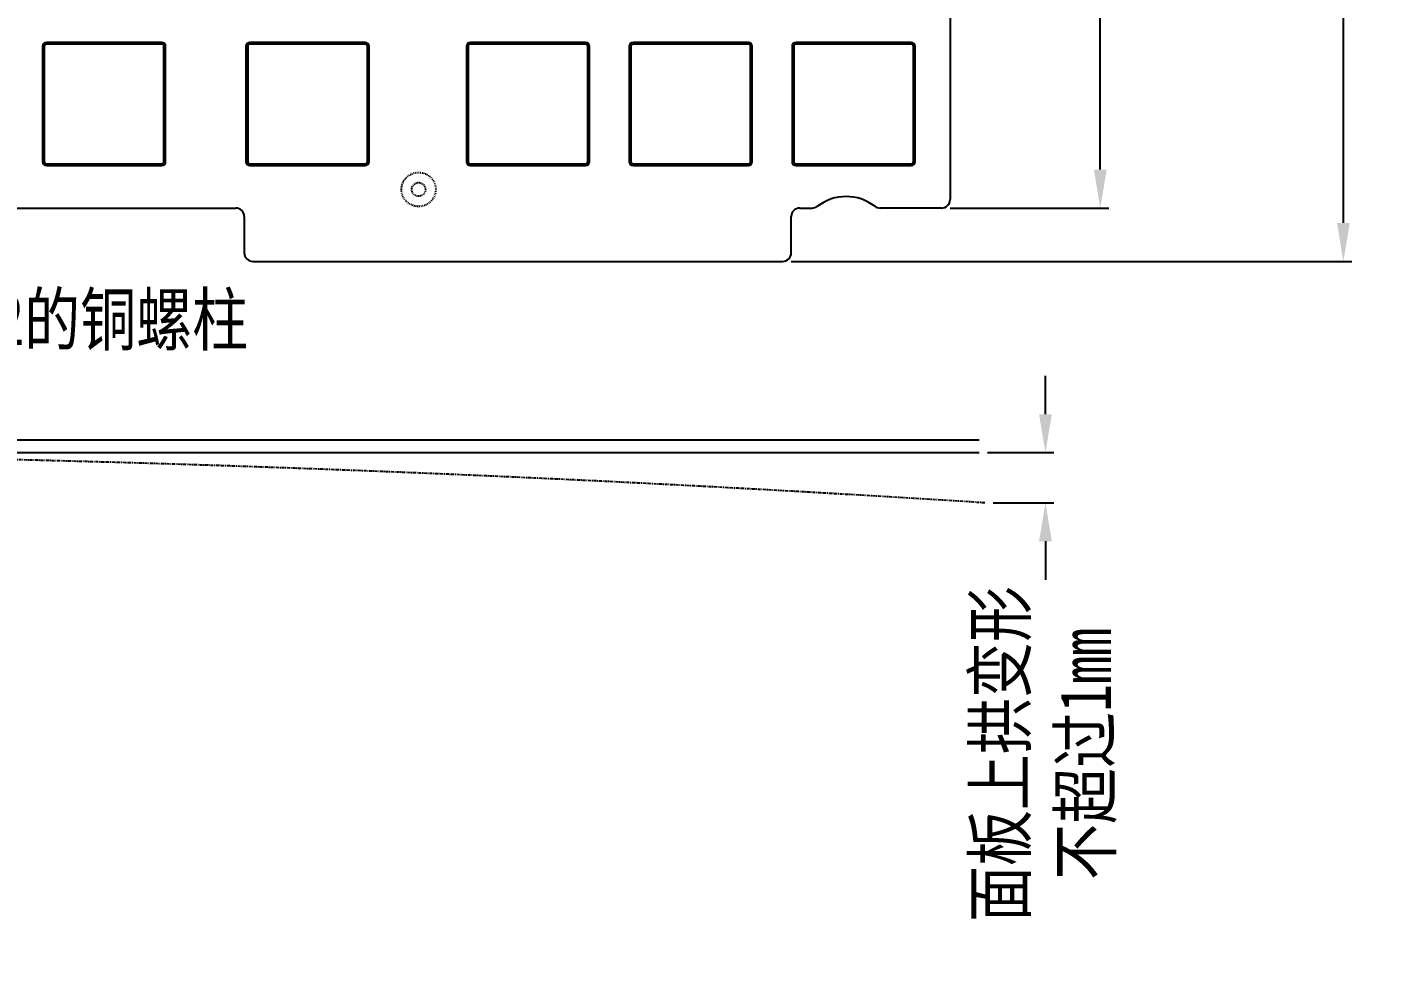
# Model space of a CAD drawing. Header units: inches. Extents: x 2039 to 2506, y 39 to 309.
# Drawn here: x 2347.9 to 2505.9, y 38.6 to 148.1 of the extents above; entities that cross this region are included whole.
import ezdxf

# ---------------------------------------------------------------- set-up
doc = ezdxf.new("R2010")
doc.units = ezdxf.units.IN
doc.header["$LTSCALE"] = 0.909449
doc.header["$MEASUREMENT"] = 0
doc.header["$PDMODE"] = 3
doc.header["$PDSIZE"] = 0.3125
for name, pattern in [('CENTER', [0.6, 0.375, -0.075, 0.075, -0.075]), ('HIDDEN', [0.2, 0.1, -0.1]), ('PHANTOM', [0.8, 0.45, -0.05, 0.1, -0.05, 0.1, -0.05])]:
    doc.linetypes.add(name, pattern=pattern)
doc.layers.get('0').update_dxf_attribs({"linetype": 'CONTINUOUS'})
doc.layers.get('Defpoints').update_dxf_attribs({"linetype": 'CONTINUOUS'})
for name, color, linetype in [('DEFAULT_2', 8, 'HIDDEN'), ('DEFAULT_3', 7, 'PHANTOM'), ('文字', 4, 'CONTINUOUS')]:
    doc.layers.add(name, color=color, linetype=linetype)
doc.styles.get("Standard").update_dxf_attribs({"font": 'txt', "width": 0.8})
doc.dimstyles.get("Standard").update_dxf_attribs({"dimtxt": 6, "dimasz": 4.5, "dimexe": 1, "dimexo": 1, "dimgap": 0.09, "dimtad": 0, "dimzin": 1, "dimdsep": 46, "dimtxsty": 'Standard', "dimcen": 0.09, "dimclrd": 5, "dimclre": 5, "dimclrt": 1, "dimadec": 0, "dimazin": 0, "dimtp": 0.01, "dimtm": 0.01, "dimtfac": 1, "dimtofl": 0, "dimtmove": 0, "dimatfit": 3, "dimfxl": 1, "dimtolj": 1, "dimtzin": 4, "dimarcsym": 0})

# ---------------------------------------------------------------- blocks, each defined once
blk = doc.blocks.new('*D14')
at = {"layer": 'DEFAULT_3', "color": 3, "linetype": 'ByBlock', "lineweight": -2, "transparency": 16777216}
for p, q in [((2455.93, 251.26), (2474.5, 251.26)), ((2473.5, 246.76), (2473.5, 205.43)), ((2473.5, 131.46), (2473.5, 170.05)), ((2455.93, 126.96), (2474.5, 126.96))]:
    blk.add_line(p, q, dxfattribs=at)
at = {"layer": 'DEFAULT_3', "color": 3, "linetype": 'ByBlock', "transparency": 16777216}
for points in [[(2474.25, 246.76), (2472.75, 246.76), (2473.5, 251.26)], [(2472.75, 131.46), (2474.25, 131.46), (2473.5, 126.96)]]:
    blk.add_solid(points, dxfattribs=at)
at = {"layer": 'Defpoints', "color": 0, "linetype": 'ByBlock', "transparency": 16777216}
for p in [(2454.93, 251.26), (2454.93, 126.96), (2473.5, 126.96)]:
    blk.add_point(p, dxfattribs=at)
at = {"layer": 'DEFAULT_3', "color": 3, "linetype": 'ByBlock', "transparency": 16777216, "insert": (2473.5, 187.74), "char_height": 6, "attachment_point": 5, "rotation": 90}
blk.add_mtext('124.30%%P0.1', dxfattribs=at)
blk = doc.blocks.new('*D15')
at = {"layer": 'DEFAULT_3', "color": 3, "linetype": 'ByBlock', "lineweight": -2, "transparency": 16777216}
for p, q in [((2437.33, 258.26), (2502.94, 258.26)), ((2501.94, 253.76), (2501.94, 205.98)), ((2501.94, 125.23), (2501.94, 169.8)), ((2437.33, 120.73), (2502.94, 120.73))]:
    blk.add_line(p, q, dxfattribs=at)
at = {"layer": 'DEFAULT_3', "color": 3, "linetype": 'ByBlock', "transparency": 16777216}
for points in [[(2502.69, 253.76), (2501.19, 253.76), (2501.94, 258.26)], [(2501.19, 125.23), (2502.69, 125.23), (2501.94, 120.73)]]:
    blk.add_solid(points, dxfattribs=at)
at = {"layer": 'Defpoints', "color": 0, "linetype": 'ByBlock', "transparency": 16777216}
for p in [(2436.33, 258.26), (2501.94, 258.26), (2436.33, 120.73)]:
    blk.add_point(p, dxfattribs=at)
at = {"layer": 'DEFAULT_3', "color": 3, "linetype": 'ByBlock', "transparency": 16777216, "insert": (2501.94, 187.89), "char_height": 6, "attachment_point": 5, "rotation": 90}
blk.add_mtext('137.53%%P0.1', dxfattribs=at)
blk = doc.blocks.new('*D27')
at = {"layer": 'DEFAULT_3', "color": 3, "linetype": 'ByBlock', "lineweight": -2, "transparency": 16777216}
for p, q in [((2467.08, 102.86), (2467.08, 107.36)), ((2460.31, 98.36), (2468.08, 98.36)), ((2460.98, 92.49), (2468.08, 92.49)), ((2467.08, 87.99), (2467.08, 83.49))]:
    blk.add_line(p, q, dxfattribs=at)
at = {"layer": 'DEFAULT_3', "color": 3, "linetype": 'ByBlock', "transparency": 16777216}
for points in [[(2466.33, 102.86), (2467.83, 102.86), (2467.08, 98.36)], [(2467.83, 87.99), (2466.33, 87.99), (2467.08, 92.49)]]:
    blk.add_solid(points, dxfattribs=at)
at = {"layer": 'Defpoints', "color": 0, "linetype": 'ByBlock', "transparency": 16777216}
for p in [(2459.31, 98.36), (2467.08, 98.36), (2459.98, 92.49)]:
    blk.add_point(p, dxfattribs=at)
at = {"layer": 'DEFAULT_3', "color": 3, "linetype": 'ByBlock', "transparency": 16777216, "insert": (2467.08, 63.11), "char_height": 6, "attachment_point": 5, "rotation": 90}
blk.add_mtext('\\A1;{\\fSimSun|b0|i0|c134|p2;面板上拱变形}\\P{\\fSimSun|b0|i0|c134|p2;不超过1mm}', dxfattribs=at)

msp = doc.modelspace()

# ---------------------------------------------------------------- linework, layer by layer
at = {"color": 7, "linetype": 'Continuous'}
for p, q in [((2455.927, 156.115), (2455.927, 127.962)), ((2349.933, 145.895), (2349.733, 145.895)), ((2349.733, 145.895), (2349.733, 132.395)), ((2349.933, 145.895), (2349.933, 132.395)), ((2363.683, 146.345), (2350.183, 146.345)), ((2350.183, 146.345), (2350.183, 146.145)), ((2363.683, 146.145), (2350.183, 146.145)), ((2363.683, 146.145), (2363.683, 146.345)), ((2364.133, 145.895), (2363.933, 145.895)), ((2363.933, 132.395), (2363.933, 145.895)), ((2364.133, 132.395), (2364.133, 145.895)), ((2373.733, 145.895), (2373.533, 145.895)), ((2373.533, 145.895), (2373.533, 132.395)), ((2373.733, 145.895), (2373.733, 132.395)), ((2387.483, 146.345), (2373.983, 146.345)), ((2373.983, 146.345), (2373.983, 146.145)), ((2387.483, 146.145), (2373.983, 146.145)), ((2387.483, 146.145), (2387.483, 146.345)), ((2387.933, 145.895), (2387.733, 145.895)), ((2387.733, 132.395), (2387.733, 145.895)), ((2387.933, 132.395), (2387.933, 145.895)), ((2399.523, 145.895), (2399.323, 145.895)), ((2399.323, 145.895), (2399.323, 132.395)), ((2399.523, 145.895), (2399.523, 132.395)), ((2413.273, 146.345), (2399.773, 146.345)), ((2399.773, 146.345), (2399.773, 146.145)), ((2413.273, 146.145), (2399.773, 146.145)), ((2413.273, 146.145), (2413.273, 146.345)), ((2413.723, 145.895), (2413.523, 145.895)), ((2413.523, 132.395), (2413.523, 145.895)), ((2413.723, 132.395), (2413.723, 145.895)), ((2418.573, 145.895), (2418.373, 145.895)), ((2418.373, 145.895), (2418.373, 132.395)), ((2418.573, 145.895), (2418.573, 132.395)), ((2432.323, 146.345), (2418.823, 146.345)), ((2418.823, 146.345), (2418.823, 146.145)), ((2432.323, 146.145), (2418.823, 146.145)), ((2432.323, 146.145), (2432.323, 146.345)), ((2432.773, 145.895), (2432.573, 145.895)), ((2432.573, 132.395), (2432.573, 145.895)), ((2432.773, 132.395), (2432.773, 145.895)), ((2437.623, 145.895), (2437.423, 145.895)), ((2437.423, 145.895), (2437.423, 132.395)), ((2437.623, 145.895), (2437.623, 132.395)), ((2451.373, 146.345), (2437.873, 146.345)), ((2437.873, 146.345), (2437.873, 146.145)), ((2451.373, 146.145), (2437.873, 146.145)), ((2451.373, 146.145), (2451.373, 146.345)), ((2451.823, 145.895), (2451.623, 145.895)), ((2451.623, 132.395), (2451.623, 145.895)), ((2451.823, 132.395), (2451.823, 145.895)), ((2349.733, 132.395), (2349.933, 132.395)), ((2350.183, 132.145), (2363.683, 132.145)), ((2350.183, 132.145), (2350.183, 131.945)), ((2350.183, 131.945), (2363.683, 131.945)), ((2363.683, 131.945), (2363.683, 132.145)), ((2363.933, 132.395), (2364.133, 132.395)), ((2373.533, 132.395), (2373.733, 132.395)), ((2373.983, 132.145), (2387.483, 132.145)), ((2373.983, 132.145), (2373.983, 131.945)), ((2373.983, 131.945), (2387.483, 131.945)), ((2387.483, 131.945), (2387.483, 132.145)), ((2387.733, 132.395), (2387.933, 132.395)), ((2399.323, 132.395), (2399.523, 132.395)), ((2399.773, 132.145), (2413.273, 132.145)), ((2399.773, 132.145), (2399.773, 131.945)), ((2399.773, 131.945), (2413.273, 131.945)), ((2413.273, 131.945), (2413.273, 132.145)), ((2413.523, 132.395), (2413.723, 132.395)), ((2418.373, 132.395), (2418.573, 132.395)), ((2418.823, 132.145), (2432.323, 132.145)), ((2418.823, 132.145), (2418.823, 131.945)), ((2418.823, 131.945), (2432.323, 131.945)), ((2432.323, 131.945), (2432.323, 132.145)), ((2432.573, 132.395), (2432.773, 132.395)), ((2437.423, 132.395), (2437.623, 132.395)), ((2437.873, 132.145), (2451.373, 132.145)), ((2437.873, 132.145), (2437.873, 131.945)), ((2437.873, 131.945), (2451.373, 131.945)), ((2451.373, 131.945), (2451.373, 132.145)), ((2451.623, 132.395), (2451.823, 132.395)), ((2337.497, 126.962), (2372.327, 126.962)), ((2438.327, 126.962), (2439.791, 126.962)), ((2454.927, 126.962), (2447.73, 126.962)), ((2373.327, 125.962), (2373.327, 121.73)), ((2437.327, 121.73), (2437.327, 125.962)), ((2374.327, 120.73), (2436.327, 120.73)), ((2102.606, 99.865), (2459.307, 99.865)), ((2102.606, 98.365), (2459.307, 98.365))]:
    msp.add_line(p, q, dxfattribs=at)
for centre, radius, start, end in [((2350.183, 145.895), 0.45, 90.00003, 179.99997), ((2350.183, 145.895), 0.25, 90, 180.00003), ((2363.683, 145.895), 0.45, 0.00003, 89.99997), ((2363.683, 145.895), 0.25, 0, 90.00003), ((2373.983, 145.895), 0.45, 90.00003, 179.99997), ((2373.983, 145.895), 0.25, 90, 180.00003), ((2387.483, 145.895), 0.45, 0.00003, 89.99997), ((2387.483, 145.895), 0.25, 0, 90.00003), ((2399.773, 145.895), 0.45, 90.00003, 179.99997), ((2399.773, 145.895), 0.25, 90, 180.00003), ((2413.273, 145.895), 0.45, 0.00003, 89.99997), ((2413.273, 145.895), 0.25, 0, 90.00003), ((2418.823, 145.895), 0.45, 90.00003, 179.99997), ((2418.823, 145.895), 0.25, 90, 180.00003), ((2432.323, 145.895), 0.45, 0.00003, 89.99997), ((2432.323, 145.895), 0.25, 0, 90.00003), ((2437.873, 145.895), 0.45, 90.00003, 179.99997), ((2437.873, 145.895), 0.25, 90, 180.00003), ((2451.373, 145.895), 0.45, 0.00003, 89.99997), ((2451.373, 145.895), 0.25, 0, 90.00003), ((2350.183, 132.395), 0.45, 180.00003, 269.99997), ((2350.183, 132.395), 0.25, 180, 270.00003), ((2363.683, 132.395), 0.45, 270.00003, 359.99997), ((2363.683, 132.395), 0.25, 270, 360), ((2373.983, 132.395), 0.45, 180.00003, 269.99997), ((2373.983, 132.395), 0.25, 180, 270.00003), ((2387.483, 132.395), 0.45, 270.00003, 359.99997), ((2387.483, 132.395), 0.25, 270, 360), ((2399.773, 132.395), 0.45, 180.00003, 269.99997), ((2399.773, 132.395), 0.25, 180, 270.00003), ((2413.273, 132.395), 0.45, 270.00003, 359.99997), ((2413.273, 132.395), 0.25, 270, 360), ((2418.823, 132.395), 0.45, 180.00003, 269.99997), ((2418.823, 132.395), 0.25, 180, 270.00003), ((2432.323, 132.395), 0.45, 270.00003, 359.99997), ((2432.323, 132.395), 0.25, 270, 360), ((2437.873, 132.395), 0.45, 180.00003, 269.99997), ((2437.873, 132.395), 0.25, 180, 270.00003), ((2451.373, 132.395), 0.45, 270.00003, 359.99997), ((2451.373, 132.395), 0.25, 270, 360), ((2443.761, 122.815), 5.5, 52.35837, 127.64163), ((2454.927, 127.962), 1, 270, 360), ((2372.327, 125.962), 1, 0, 90), ((2438.327, 125.962), 1, 90, 180), ((2439.791, 127.962), 1, 270, 307.64163), ((2447.73, 127.962), 1, 232.35837, 270), ((2374.327, 121.73), 1, 180, 270), ((2436.327, 121.73), 1, 270, 0)]:
    msp.add_arc(centre, radius, start, end, dxfattribs=at)
at = {"layer": 'DEFAULT_2', "color": 8, "linetype": 'HIDDEN'}
for p, q in [((2392.25, 130.837), (2392.252, 130.839)), ((2392.323, 127.391), (2392.321, 127.392))]:
    msp.add_line(p, q, dxfattribs=at)
for radius in [2, 0.8]:
    msp.add_circle((2393.733, 129.145), radius, dxfattribs=at)
at = {"layer": 'DEFAULT_3', "linetype": 'CENTER'}
msp.add_arc((2275.084, -2786.659), 2885.078, 86.325511, 93.414779, dxfattribs=at)

# ---------------------------------------------------------------- texts
at = {"layer": '文字', "lineweight": 0, "insert": (2314.878, 116.946), "char_height": 6, "width": 98.60204, "attachment_point": 1}
msp.add_mtext('{\\fSimSun|b0|i0|c134|p54;\\C3;内镶11个M2的铜螺柱}', dxfattribs=at)

# ---------------------------------------------------------------- dimensions: what is measured, and where the dimension line sits
at = {"layer": 'DEFAULT_3', "linetype": 'ByBlock'}
for base, p1, p2, text, picture, middle in [((2501.938, 258.258), (2436.327, 120.73), (2436.327, 258.258), '<>%%P0.1', '*D15', (2501.938, 187.893)), ((2473.499, 126.962), (2454.927, 251.26), (2454.927, 126.962), '<>%%P0.1', '*D14', (2473.499, 187.742)), ((2467.084, 98.365), (2459.983, 92.489), (2459.307, 98.365), '{\\fSimSun|b0|i0|c134|p2;面板上拱变形}\\P{\\fSimSun|b0|i0|c134|p2;不超过1mm}', '*D27', (2467.084, 63.112))]:
    dim = msp.add_linear_dim(base=base, p1=p1, p2=p2, angle=90, text=text, dimstyle='Standard', override={"dimclrd": 3, "dimclre": 3, "dimclrt": 3, "dimtfillclr": 256}, dxfattribs=at)
    dim.commit()
    dim.dimension.update_dxf_attribs({"geometry": picture, "text_midpoint": middle, "dimtype": 160})

doc.saveas('drawing.dxf')
